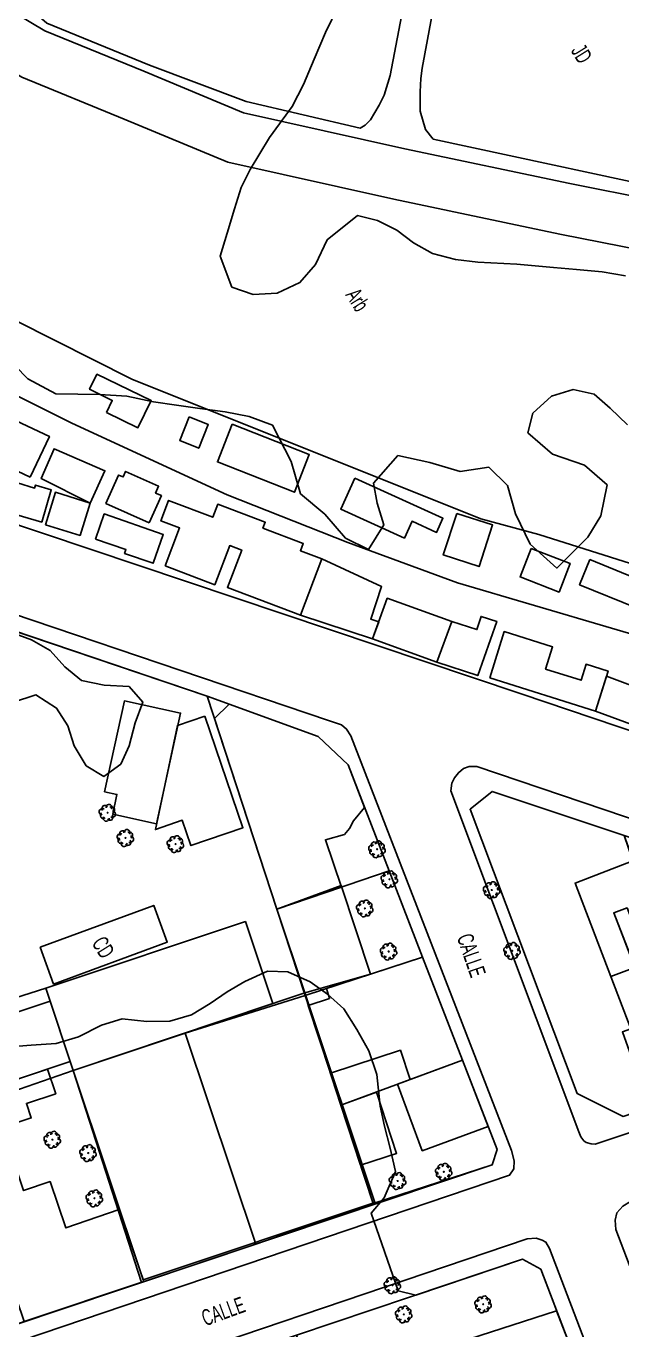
# Model space of a CAD drawing. Header units: millimetres. Extents: x 438774 to 440085, y 7202522 to 7203572.
# Drawn here: x 439357.8 to 439431.5, y 7202871.3 to 7203032.5 of the extents above; entities that cross this region are included whole.
import ezdxf

# ---------------------------------------------------------------- set-up
doc = ezdxf.new("R2010")
doc.units = ezdxf.units.MM
for name, color, linetype in [('0505', 1, 'Continuous'), ('0603', 1, 'Continuous'), ('0611', 30, 'Continuous'), ('0612', 7, 'Continuous'), ('0625', 7, 'Continuous'), ('0703', 6, 'Continuous'), ('0705', 242, 'Continuous'), ('0707', 7, 'Continuous'), ('0801', 10, 'Continuous'), ('0803', 160, 'Continuous'), ('0811', 10, 'Continuous'), ('0821', 10, 'Continuous'), ('0835', 7, 'Continuous'), ('0836', 7, 'Continuous'), ('0869', 7, 'Continuous'), ('0870', 7, 'Continuous'), ('1005', 3, 'Continuous'), ('1006', 3, 'Continuous'), ('1007', 3, 'Continuous')]:
    doc.layers.add(name, color=color, linetype=linetype)
doc.styles.add('02', font='swissc.ttf')
doc.styles.get("Standard").update_dxf_attribs({"font": 'Arial.ttf'})
doc.linetypes.add('03', pattern='A,5,0,["I",Standard,S=2,R=0,X=0,Y=-1],0.1', length=5.1)

# ---------------------------------------------------------------- blocks, each defined once
blk = doc.blocks.new('09')
for p, q in [((-0.04, 0.01), (0.04, 0.01)), ((-0.02, 0.03), (0.02, 0.03)), ((0, 0.05), (0, 0.05)), ((-0.04, -0.01), (0.04, -0.01)), ((-0.02, -0.03), (0.02, -0.03))]:
    blk.add_line(p, q)
for points in [[(-0.61, 0.39), (-0.76, 0.34), (-0.88, 0.27), (-0.97, 0.13), (-1, 0), (-0.96, -0.15), (-0.88, -0.26), (-0.83, -0.31), (-0.73, -0.36), (-0.58, -0.38)], [(-0.12, 0.67), (-0.2, 0.77), (-0.32, 0.84), (-0.46, 0.87), (-0.62, 0.83), (-0.74, 0.77), (-0.81, 0.63), (-0.83, 0.49), (-0.83, 0.42), (-0.79, 0.32), (-0.69, 0.22), (-0.62, 0.16)], [(-0.41, 0.6), (-0.39, 0.72), (-0.35, 0.82), (-0.3, 0.88), (-0.18, 0.96), (-0.03, 1), (0.1, 0.96), (0.24, 0.87), (0.31, 0.75), (0.36, 0.62), (0.37, 0.55)], [(0.11, 0.66), (0.19, 0.71), (0.31, 0.78), (0.42, 0.81), (0.49, 0.81), (0.63, 0.78), (0.76, 0.7), (0.82, 0.58), (0.84, 0.41), (0.81, 0.28), (0.75, 0.16), (0.69, 0.06)], [(0.67, -0.42), (0.8, -0.38), (0.91, -0.29), (0.99, -0.14), (1.01, -0.01), (0.95, 0.14), (0.86, 0.24), (0.8, 0.29), (0.7, 0.32), (0.56, 0.34)], [(-0.14, -0.69), (-0.19, -0.75), (-0.3, -0.83), (-0.4, -0.87), (-0.48, -0.87), (-0.61, -0.83), (-0.74, -0.75), (-0.8, -0.63), (-0.83, -0.47), (-0.79, -0.33), (-0.7, -0.18), (-0.64, -0.12)], [(-0.38, -0.63), (-0.34, -0.76), (-0.26, -0.88), (-0.13, -0.97), (0.01, -1.01), (0.15, -0.97), (0.27, -0.88), (0.32, -0.83), (0.36, -0.73), (0.38, -0.57)], [(0.15, -0.7), (0.32, -0.83), (0.46, -0.87), (0.62, -0.85), (0.74, -0.79), (0.83, -0.66), (0.86, -0.52), (0.86, -0.45), (0.83, -0.34), (0.74, -0.24), (0.67, -0.18)]]:
    blk.add_lwpolyline(points)
blk.add_lwpolyline([(0, -0.05), (-0.05, 0), (0, 0.05), (0.05, 0)], close=True)

msp = doc.modelspace()

# ---------------------------------------------------------------- linework, layer by layer
at = {"layer": '0505', "linetype": 'Continuous', "elevation": 85, "flags": 128}
msp.add_lwpolyline([(439432.91, 7202848.79), (439421.46, 7202878.78), (439419.2, 7202880.02), (439406.02, 7202875.59), (439403.83, 7202876.13), (439400.48, 7202885.7), (439402.08, 7202887.63), (439403.5, 7202890.88), (439402.81, 7202893.77), (439402.11, 7202896.48), (439401.61, 7202898.96), (439401.18, 7202902.87), (439400.2, 7202905.79), (439398.69, 7202908.41), (439397.08, 7202910.98), (439395.08, 7202912.81), (439392.93, 7202914.33), (439390.17, 7202915.57), (439387.64, 7202915.64), (439384.86, 7202914.37), (439382.66, 7202913.1), (439380.56, 7202911.64), (439378.26, 7202910.23), (439375.56, 7202909.46), (439372.73, 7202909.43), (439369.7, 7202909.75), (439367.11, 7202908.98), (439364.27, 7202907.53), (439361.53, 7202906.7), (439358.44, 7202906.49), (439355.29, 7202906.26)], dxfattribs=at)
at = {"layer": '0603', "linetype": 'Continuous', "flags": 128}
for points in [[(439276.86, 7202997.55), (439300.73, 7202989.62), (439419.01, 7202949.95), (439487.2, 7202926.88), (439539.11, 7202909.64), (439609.18, 7202886.39), (439688.49, 7202859.47), (439747.77, 7202839.63)], [(439397.96, 7202944.73), (439397.43, 7202945.57), (439396.79, 7202946.09), (439395.2, 7202946.65), (439285.6, 7202983.72)], [(439411.88, 7202940.69), (439412.59, 7202940.93), (439413.55, 7202940.95), (439484.28, 7202917.01)]]:
    msp.add_lwpolyline(points, dxfattribs=at)
at = {"layer": '0611', "linetype": 'Continuous', "flags": 128}
for points in [[(439636.69, 7202930.72), (439613.86, 7202934.29), (439566.78, 7202950.4), (439543.24, 7202960.77), (439506.65, 7202977.02), (439491.48, 7202984.07), (439473.33, 7202991.76), (439459.11, 7202997.51), (439459.12, 7202997.52), (439448.45, 7203001.12), (439439.95, 7203003.41), (439434.08, 7203004.74), (439423.79, 7203006.78), (439403.29, 7203011.09), (439382.76, 7203015.68), (439369.92, 7203021.01), (439357.27, 7203026.2), (439348.13, 7203031.63), (439341.64, 7203036.36)], [(439636.65, 7202938.05), (439615.6, 7202941.33), (439569.41, 7202957.15), (439546.16, 7202967.37), (439509.63, 7202983.6), (439494.41, 7202990.68), (439476.09, 7202998.44), (439461.82, 7203004.21), (439450.6, 7203008.31), (439441.49, 7203009.61), (439435.4, 7203010.98), (439425.05, 7203013.03), (439404.65, 7203017.33), (439384.7, 7203021.79), (439372.35, 7203026.91), (439360.13, 7203031.92), (439351.65, 7203036.97)], [(439357.37, 7202870.02), (439417.59, 7202890.43), (439418.11, 7202891.18), (439418.15, 7202892.2), (439417.83, 7202893.48), (439397.96, 7202944.73)], [(439484.28, 7202917.01), (439484.82, 7202916.76), (439485.15, 7202916.31), (439485.4, 7202915.72), (439485.54, 7202914.61), (439485.29, 7202914.05), (439484.77, 7202913.41), (439484.16, 7202913.05), (439483.77, 7202912.85), (439428.17, 7202894.25), (439427.67, 7202894.27), (439427.08, 7202894.45), (439426.78, 7202894.67), (439426.41, 7202895.16), (439426.14, 7202895.79), (439410.32, 7202937.93), (439410.46, 7202938.88), (439410.78, 7202939.54), (439411.26, 7202940.18), (439411.88, 7202940.69)], [(439573.7, 7202886.2), (439575.68, 7202884.47), (439576.97, 7202882.85), (439577.87, 7202880.75), (439590.03, 7202846.84), (439589.85, 7202845.8), (439589.55, 7202845.13), (439588.96, 7202844.49), (439588.17, 7202843.85), (439464.67, 7202801.9), (439463.5, 7202801.96), (439462.59, 7202802.34), (439461.74, 7202802.95), (439461.02, 7202804.17), (439430.74, 7202883.71), (439430.67, 7202884.86), (439430.86, 7202885.77), (439431.59, 7202886.59), (439432.55, 7202887.15), (439500.56, 7202909.88)], [(439361.86, 7202862.92), (439419.75, 7202882.52), (439420.9, 7202882.61), (439421.63, 7202882.38), (439422.08, 7202882.13), (439422.52, 7202881.33), (439453.42, 7202800.41), (439453.66, 7202799.08), (439453.36, 7202798.42), (439452.51, 7202797.65), (439411.82, 7202783.77)]]:
    msp.add_lwpolyline(points, dxfattribs=at)
at = {"layer": '0625', "linetype": '03', "flags": 128}
msp.add_lwpolyline([(439209.33, 7203104.61), (439244.6, 7203064.5), (439262.55, 7203049.51), (439290.94, 7203026.54), (439320.26, 7203007.07), (439327.29, 7203002.3), (439343.24, 7202993.49), (439363.46, 7202983.39), (439382.68, 7202974.52), (439397.6, 7202968.66), (439411.15, 7202963.67), (439449.24, 7202952.46), (439500.84, 7202937.98), (439533.15, 7202928.94), (439539.46, 7202927.2), (439576.31, 7202916.84), (439639.25, 7202899.46), (439657.14, 7202894.4), (439675.37, 7202889.33), (439688.8, 7202885.66), (439732.31, 7202872.62), (439744.41, 7202868.11), (439757.56, 7202862.65), (439769.99, 7202856.5), (439772.63, 7202855.3)], dxfattribs=at)
at = {"layer": '0703', "linetype": 'Continuous', "flags": 128}
for points in [[(439356.19, 7202871.82), (439357.58, 7202872.33), (439372.06, 7202877.14), (439386.23, 7202881.89), (439400.71, 7202886.91), (439415.43, 7202891.67), (439416.06, 7202893.59), (439411.78, 7202904.65), (439406.84, 7202917.39), (439402.71, 7202928.03), (439397.62, 7202941.16), (439393.94, 7202944.66), (439380.19, 7202949.63), (439325.08, 7202968.3), (439308.52, 7202973.9), (439303.08, 7202975.75), (439294.71, 7202978.59), (439287.24, 7202981.11)], [(439410.84, 7202785.32), (439421.43, 7202788.9), (439435.7, 7202793.74), (439448.08, 7202797.94), (439450.56, 7202802.61), (439438.89, 7202833.14), (439436.07, 7202840.53), (439421.46, 7202878.78), (439419.2, 7202880.02), (439391.24, 7202870.62), (439376.81, 7202865.78), (439362.98, 7202861.14)]]:
    msp.add_lwpolyline(points, dxfattribs=at)
msp.add_lwpolyline([(439481.61, 7202915.7), (439481.83, 7202914.79), (439478.59, 7202913.68), (439475.51, 7202912.63), (439458.76, 7202906.92), (439442.94, 7202901.53), (439431.64, 7202897.67), (439425.94, 7202900.51), (439412.7, 7202935.67), (439415.43, 7202937.87), (439431.76, 7202932.4), (439440.83, 7202929.33), (439449.68, 7202926.46), (439451.47, 7202925.71), (439453.71, 7202925.05), (439466, 7202920.93), (439469.77, 7202919.67), (439474.8, 7202917.99), (439478.45, 7202916.76)], close=True, dxfattribs=at)
at = {"layer": '0705', "linetype": 'Continuous', "flags": 128}
for points in [[(439380.19, 7202949.63), (439325.08, 7202968.3), (439344.95, 7202908.67), (439348.43, 7202898.08), (439363.64, 7202903.36), (439377.48, 7202907.99), (439392.3, 7202912.61), (439388.81, 7202923.29), (439380.19, 7202949.63)], [(439406.84, 7202917.39), (439392.3, 7202912.61), (439388.81, 7202923.29), (439380.19, 7202949.63), (439393.94, 7202944.66), (439397.62, 7202941.16), (439402.71, 7202928.03)], [(439442.94, 7202901.53), (439431.76, 7202932.4), (439415.43, 7202937.87), (439412.7, 7202935.67), (439425.94, 7202900.51), (439431.64, 7202897.67)], [(439411.78, 7202904.65), (439396.74, 7202899.06), (439392.3, 7202912.61), (439406.84, 7202917.39)], [(439363.64, 7202903.36), (439360.24, 7202913.52), (439344.95, 7202908.67), (439348.43, 7202898.08), (439363.64, 7202903.36)], [(439400.71, 7202886.91), (439386.23, 7202881.89), (439377.48, 7202907.99), (439392.3, 7202912.61), (439396.96, 7202898.39)], [(439386.23, 7202881.89), (439372.06, 7202877.14), (439363.64, 7202903.36), (439377.48, 7202907.99)], [(439357.58, 7202872.33), (439372.06, 7202877.14), (439363.64, 7202903.36), (439348.43, 7202898.08), (439349.38, 7202896.41)], [(439411.78, 7202904.65), (439396.74, 7202899.06), (439400.71, 7202886.91), (439415.43, 7202891.67), (439416.06, 7202893.59)], [(439406.13, 7202830.32), (439436.07, 7202840.53), (439421.46, 7202878.78), (439419.2, 7202880.02), (439391.24, 7202870.62)]]:
    msp.add_lwpolyline(points, close=True, dxfattribs=at)
at = {"layer": '0707', "linetype": 'Continuous', "flags": 128}
for points in [[(439638.85, 7202907.15), (439611.3, 7202914.99), (439537.77, 7202935.49), (439467.11, 7202955.12), (439421.22, 7202969.62), (439414.05, 7202971.58), (439370.87, 7202988.85), (439351.7, 7202998.49), (439336.87, 7203006.13), (439328.17, 7203010.69), (439298.36, 7203027.28), (439284.58, 7203036.91), (439272.14, 7203046.61), (439252.54, 7203061.18), (439236.81, 7203080.04), (439222.72, 7203097.41), (439220.23, 7203103.21), (439213.63, 7203121.65), (439211.42, 7203127.45)], [(439287.24, 7202981.11), (439294.71, 7202978.59), (439303.08, 7202975.75), (439308.52, 7202973.9), (439380.19, 7202949.63)], [(439380.19, 7202949.63), (439388.81, 7202923.29), (439392.3, 7202912.61), (439396.74, 7202899.06), (439400.71, 7202886.91)], [(439416.06, 7202893.59), (439411.78, 7202904.65), (439406.84, 7202917.39), (439402.71, 7202928.03), (439397.62, 7202941.16), (439393.94, 7202944.66), (439380.19, 7202949.63)], [(439388.81, 7202923.29), (439402.71, 7202928.03)], [(439430.47, 7202922.84), (439433.65, 7202914.67)], [(439392.3, 7202912.61), (439406.84, 7202917.39)], [(439396.74, 7202899.06), (439411.78, 7202904.65)], [(439416.06, 7202893.59), (439415.43, 7202891.67), (439356.19, 7202871.82)], [(439362.98, 7202861.14), (439376.81, 7202865.78), (439391.24, 7202870.62), (439419.2, 7202880.02), (439421.46, 7202878.78), (439436.07, 7202840.53), (439450.56, 7202802.61), (439448.08, 7202797.94), (439421.43, 7202788.9), (439410.84, 7202785.32)]]:
    msp.add_lwpolyline(points, dxfattribs=at)
at = {"layer": '0801', "linetype": 'Continuous', "flags": 128}
for points in [[(439367.73, 7202984.72), (439371.64, 7202982.83), (439373.28, 7202986.19), (439366.57, 7202989.46), (439365.65, 7202987.59), (439368.46, 7202986.21), (439367.73, 7202984.72)], [(439358.31, 7202976.74), (439352.78, 7202979.34), (439355.16, 7202984.37), (439360.69, 7202981.77), (439358.31, 7202976.74)], [(439377.99, 7202984.18), (439376.8, 7202981.25), (439379.15, 7202980.3), (439380.34, 7202983.23), (439377.99, 7202984.18)], [(439383.29, 7202983.27), (439392.83, 7202979.52), (439391, 7202974.86), (439381.46, 7202978.62), (439383.29, 7202983.27)], [(439365.71, 7202973.52), (439359.67, 7202976.55), (439361.26, 7202980.23), (439367.56, 7202977.51), (439365.71, 7202973.52)], [(439355.66, 7202972.37), (439359.74, 7202971.16), (439360.92, 7202975.17), (439358.97, 7202975.75), (439358.86, 7202975.38), (439356.73, 7202976.01), (439355.66, 7202972.37)], [(439373.04, 7202971.08), (439367.68, 7202973.47), (439369.25, 7202976.99), (439369.81, 7202976.75), (439370.11, 7202977.43), (439374.19, 7202975.61), (439373.82, 7202974.76), (439374.53, 7202974.45), (439373.04, 7202971.08)], [(439398.46, 7202976.6), (439409.36, 7202971.65), (439408.57, 7202969.9), (439405.54, 7202971.27), (439404.59, 7202969.2), (439396.72, 7202972.77), (439398.46, 7202976.6)], [(439360.2, 7202970.85), (439364.48, 7202969.53), (439365.71, 7202973.52), (439361.44, 7202974.85), (439360.2, 7202970.85)], [(439375, 7202965.76), (439381.14, 7202963.42), (439382.98, 7202968.26), (439384.47, 7202967.7), (439382.71, 7202963.09), (439391.72, 7202959.66), (439394.38, 7202966.62), (439391.73, 7202967.63), (439392.07, 7202968.53), (439387.1, 7202970.43), (439387.38, 7202971.14), (439381.5, 7202973.38), (439380.88, 7202971.76), (439375.43, 7202973.84), (439374.47, 7202971.32), (439376.78, 7202970.44), (439375, 7202965.76)], [(439366.39, 7202969.06), (439370.14, 7202967.76), (439369.98, 7202967.3), (439373.53, 7202966.07), (439374.76, 7202969.62), (439367.47, 7202972.18), (439366.39, 7202969.06)], [(439411.06, 7202972.25), (439415.49, 7202970.82), (439413.82, 7202965.67), (439409.39, 7202967.1), (439411.06, 7202972.25)], [(439420.25, 7202967.92), (439425.07, 7202966.06), (439423.71, 7202962.52), (439418.89, 7202964.38), (439420.25, 7202967.92)], [(439391.72, 7202959.66), (439400.65, 7202956.72), (439401.41, 7202958.84), (439400.43, 7202959.16), (439401.77, 7202963.19), (439394.38, 7202966.62), (439391.72, 7202959.66)], [(439427.52, 7202966.53), (439434.65, 7202963.63), (439433.39, 7202960.52), (439426.25, 7202963.43), (439427.52, 7202966.53)], [(439400.65, 7202956.72), (439408.61, 7202953.84), (439410.44, 7202958.88), (439402.47, 7202961.76), (439400.65, 7202956.72)], [(439410.44, 7202958.88), (439413.56, 7202957.88), (439414.08, 7202959.5), (439416, 7202958.89), (439413.66, 7202952.18), (439408.61, 7202953.84), (439410.44, 7202958.88)], [(439415.15, 7202951.91), (439428.22, 7202947.8), (439429.78, 7202952.74), (439427.06, 7202953.6), (439426.44, 7202951.62), (439422.05, 7202953), (439422.91, 7202955.74), (439416.94, 7202957.62), (439415.15, 7202951.91)], [(439441.78, 7202942.8), (439428.22, 7202947.8), (439429.58, 7202952.11), (439433.22, 7202950.74), (439434, 7202952.8), (439442.3, 7202949.66), (439441.77, 7202948.27), (439443.51, 7202947.93), (439441.78, 7202942.8)], [(439381.09, 7202946.9), (439388.81, 7202923.29), (439396.82, 7202926.03), (439394.82, 7202931.89), (439397.16, 7202932.55), (439397.8, 7202933.27), (439398.28, 7202934.22), (439399.67, 7202935.86), (439397.62, 7202941.16), (439393.94, 7202944.66), (439382.9, 7202948.66), (439381.09, 7202946.9)], [(439431.76, 7202932.4), (439415.43, 7202937.87), (439412.7, 7202935.67), (439425.94, 7202900.51), (439431.64, 7202897.67), (439434.91, 7202898.78), (439431.55, 7202908.12), (439432.59, 7202908.49), (439425.69, 7202926.53), (439432.84, 7202929.27), (439431.76, 7202932.4)], [(439400.4, 7202915.28), (439396.75, 7202926.23), (439388.81, 7202923.29), (439392.27, 7202912.94), (439400.4, 7202915.28)], [(439406.84, 7202917.39), (439394.94, 7202913.49), (439395.34, 7202912.25), (439392.7, 7202911.38), (439395.44, 7202903.02), (439404.1, 7202905.85), (439405.3, 7202902.23), (439411.78, 7202904.65), (439406.84, 7202917.39)], [(439411.78, 7202904.65), (439403.74, 7202901.66), (439406.8, 7202893.43), (439414.96, 7202896.45), (439411.78, 7202904.65)], [(439396.74, 7202899.06), (439399.16, 7202891.65), (439403.61, 7202893.1), (439401.13, 7202900.69), (439396.74, 7202899.06)], [(439372.36, 7202877.27), (439357.58, 7202872.33), (439349.38, 7202896.41), (439354.26, 7202898.04), (439357.5, 7202888.5), (439360.77, 7202889.61), (439362.71, 7202883.9), (439369.33, 7202886.15), (439372.36, 7202877.27)]]:
    msp.add_lwpolyline(points, close=True, dxfattribs=at)
at = {"layer": '0803', "linetype": 'Continuous', "flags": 128}
for points in [[(439432.84, 7202929.27), (439425.69, 7202926.53), (439430.1, 7202914.98), (439433.09, 7202916.11), (439430.47, 7202922.84), (439432.12, 7202923.46), (439433.74, 7202919.24), (439436.13, 7202920.17), (439432.84, 7202929.27)], [(439353.4, 7202901.17), (439360.47, 7202903.53), (439361.48, 7202900.49), (439357.84, 7202899.29), (439358.44, 7202897.49), (439355, 7202896.35), (439353.4, 7202901.17)]]:
    msp.add_lwpolyline(points, close=True, dxfattribs=at)
at = {"layer": '0811', "linetype": 'Continuous', "flags": 128}
msp.add_lwpolyline([(439393.67, 7202864.03), (439423.41, 7202873.65), (439425.61, 7202867.91), (439421.92, 7202866.63), (439424.48, 7202859.17), (439428.43, 7202860.54), (439431.66, 7202852.05), (439425, 7202849.49), (439423.04, 7202854.55), (439404.24, 7202847.31), (439402.74, 7202851.45), (439398.88, 7202849.97), (439393.67, 7202864.03)], close=True, dxfattribs=at)
at = {"layer": '0821', "linetype": 'Continuous', "flags": 128}
for points in [[(439373.94, 7202933.86), (439376.91, 7202947.55), (439369.96, 7202949.06), (439367.52, 7202937.82), (439369.04, 7202937.49), (439368.51, 7202935.05), (439373.94, 7202933.86)], [(439379.9, 7202947.18), (439384.62, 7202933.37), (439378.18, 7202931.17), (439377.11, 7202934.29), (439373.79, 7202933.14), (439376.51, 7202946.02), (439379.9, 7202947.18)], [(439363.64, 7202903.36), (439388.33, 7202911.62), (439384.93, 7202921.78), (439360.24, 7202913.52), (439363.64, 7202903.36)], [(439363.27, 7202904.45), (439360.77, 7202911.91), (439344, 7202906.36), (439346.27, 7202895.43), (439349.38, 7202896.41), (439348.97, 7202899.7), (439363.27, 7202904.45)], [(439372.3, 7202877.46), (439400.94, 7202887.05), (439392.27, 7202912.94), (439363.64, 7202903.36), (439372.3, 7202877.46)], [(439372.36, 7202877.27), (439357.58, 7202872.33), (439349.38, 7202896.41), (439354.26, 7202898.04), (439357.5, 7202888.5), (439360.77, 7202889.61), (439362.71, 7202883.9), (439369.33, 7202886.15), (439372.36, 7202877.27)]]:
    msp.add_lwpolyline(points, close=True, dxfattribs=at)
at = {"layer": '0835', "linetype": 'Continuous', "flags": 128}
msp.add_lwpolyline([(439359.53, 7202918.6), (439373.6, 7202923.76), (439375.27, 7202919.22), (439361.21, 7202914.05), (439359.53, 7202918.6)], close=True, dxfattribs=at)
at = {"layer": '0869', "linetype": 'Continuous', "flags": 128}
for points in [[(439399.1, 7203019.86), (439385.03, 7203023.19), (439373.08, 7203027.69), (439360.38, 7203032.88), (439359.75, 7203033.38), (439359.41, 7203033.86), (439369.11, 7203058.15), (439370.03, 7203059.78), (439370.8, 7203060.25), (439406.09, 7203046.68), (439406.48, 7203046.48), (439406.57, 7203046.31), (439406.62, 7203046.11), (439406.65, 7203045.82), (439406.6, 7203045.33), (439406.45, 7203044.68), (439406.02, 7203043.03), (439402.82, 7203026.41), (439402.07, 7203023.95), (439401.48, 7203022.72), (439400.38, 7203020.93), (439399.72, 7203020.27), (439399.1, 7203019.86)], [(439408.16, 7203018.5), (439407.2, 7203019.7), (439406.54, 7203021.97), (439406.53, 7203024.37), (439406.61, 7203026.04), (439406.77, 7203027.29), (439409.85, 7203043.75), (439410.13, 7203044.37), (439410.51, 7203044.66), (439410.76, 7203044.68), (439411.4, 7203044.46), (439444.12, 7203031.62), (439444.27, 7203031.02), (439444.32, 7203030.51), (439443.78, 7203024.87), (439445.65, 7203021.43), (439446.38, 7203019.72), (439446.31, 7203018.95), (439444.88, 7203013.51), (439443.95, 7203012.51), (439442.95, 7203011.88), (439442.23, 7203011.43), (439441.91, 7203011.25), (439408.16, 7203018.5)]]:
    msp.add_lwpolyline(points, close=True, dxfattribs=at)
at = {"layer": '1005'}
for points in [[(439431.92, 7203001.63), (439429.06, 7203002.1), (439425.87, 7203002.4), (439423.02, 7203002.67), (439418.5, 7203003.06), (439413.67, 7203003.32), (439410.91, 7203003.62), (439408.08, 7203004.4), (439405.71, 7203005.72), (439403.65, 7203007.25), (439401.28, 7203008.45), (439398.78, 7203009.07), (439395.03, 7203006.09), (439393.59, 7203003.03), (439391.66, 7203000.81), (439388.85, 7202999.46), (439385.87, 7202999.32), (439383.26, 7203000.22), (439381.8, 7203004.05), (439382.68, 7203006.89), (439383.57, 7203009.92), (439384.38, 7203012.53), (439385.51, 7203014.77), (439387.89, 7203018.71), (439390.69, 7203022.56), (439392.12, 7203025.26), (439393.41, 7203028.41), (439394.81, 7203031.7), (439396.4, 7203034.91)], [(439354.83, 7202992.15), (439358, 7202988.87), (439361.48, 7202987.02), (439366.92, 7202986.96), (439370.27, 7202986.74), (439373.56, 7202986.04), (439376.39, 7202985.61), (439379.29, 7202985.22), (439382.41, 7202984.81), (439385.4, 7202984.24), (439388.28, 7202983.14), (439390.58, 7202978.68), (439391.73, 7202974.67), (439394.73, 7202972.16), (439397.31, 7202969.2), (439400.13, 7202967.76), (439402.06, 7202970.81), (439401.23, 7202973.52), (439400.75, 7202975.99), (439403.78, 7202979.39), (439407.75, 7202978.54), (439411.47, 7202977.41), (439415.01, 7202977.96), (439417.35, 7202975.68), (439418.33, 7202972.18), (439420.14, 7202968.45), (439423.43, 7202965.49), (439427.27, 7202969.3), (439428.88, 7202971.93), (439429.68, 7202975.76), (439426.85, 7202978.21), (439422.91, 7202979.57), (439419.84, 7202982.22), (439420.49, 7202984.63), (439422.79, 7202986.76), (439425.46, 7202987.55), (439428.04, 7202987), (439430.03, 7202985.26), (439432.17, 7202983.2)], [(439356.12, 7202948.86), (439359.02, 7202949.81), (439361.58, 7202948.18), (439362.97, 7202945.97), (439363.76, 7202943.51), (439365.25, 7202941.04), (439367.4, 7202939.72), (439369.51, 7202941.22), (439370.55, 7202943.52), (439371.31, 7202946.36), (439372.23, 7202948.89), (439370.53, 7202950.83), (439367.46, 7202951.02), (439364.67, 7202951.59), (439362.6, 7202953.26), (439360.78, 7202955.31), (439358.48, 7202956.6), (439355.65, 7202957.66)]]:
    msp.add_lwpolyline(points, dxfattribs=at)

# ---------------------------------------------------------------- block references
at = {"layer": '1007', "rotation": 302}
for p in [(439367.88, 7202935.23), (439370.09, 7202932.12), (439376.29, 7202931.35), (439401.2, 7202930.72), (439402.73, 7202927), (439415.38, 7202925.67), (439399.7, 7202923.4), (439402.64, 7202918.07), (439417.91, 7202918.15), (439361.05, 7202894.8), (439365.48, 7202893.15), (439409.46, 7202890.83), (439403.75, 7202889.7), (439366.25, 7202887.55), (439403.11, 7202876.81), (439404.51, 7202873.2), (439414.32, 7202874.45)]:
    msp.add_blockref('09', p, dxfattribs=at)

# ---------------------------------------------------------------- texts
at = {"layer": '0612', "style": '02', "width": 0.75}
for rotation, p in [(289, (439411.05, 7202919.84)), (20, (439379.97, 7202871.71))]:
    msp.add_text('CALLE', height=2, rotation=rotation, dxfattribs=at).set_placement(p)
at = {"layer": '0836', "style": '02', "width": 0.75}
msp.add_text('CD', height=2, rotation=302, dxfattribs=at).set_placement((439365.85, 7202919.11))
at = {"layer": '0870', "style": '02', "width": 0.75}
msp.add_text('JD', height=2, rotation=302, dxfattribs=at).set_placement((439425.12, 7203029.44))
at = {"layer": '1006', "style": '02', "width": 0.75}
msp.add_text('Arb', height=2, rotation=302, dxfattribs=at).set_placement((439397.24, 7202999.26))

doc.saveas('drawing.dxf')
